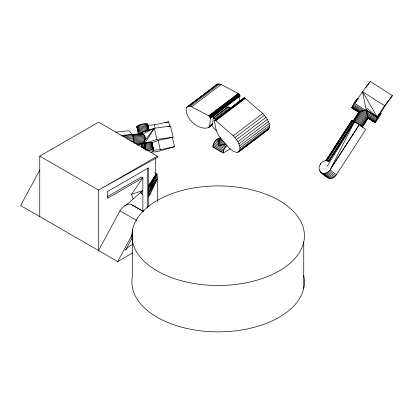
<?xml version="1.0" encoding="UTF-8"?>
<svg xmlns="http://www.w3.org/2000/svg" width="413" height="413" viewBox="0 0 413 413"><rect width="100%" height="100%" fill="white"/><g stroke="black" fill="none" stroke-linecap="round" stroke-linejoin="round"><path stroke-width="0.62" d="M133.92 142.552C134.37 138.04 132.243 133.766 128.99 130.73L115.661 132.201M226.267 143.982L220.96 145.144L219.814 145.82L218.828 145.252L218.875 140.575L220.305 137.426M39.762 216.598L39.762 156.119L98.573 190.073L98.573 250.546L119.966 210.795A12.726 7.346 -60 0 1 124.509 206.004L126.497 204.848L142.857 190.527L142.857 177.879L107.395 198.354L107.395 191.565L148.561 167.797L148.737 185.644C147.622 189.035 149.212 192.494 148.277 195.938L148.737 196.206L148.737 206.464M320.55 163.816C315.692 170.827 323.441 174.58 328.289 178.055C331.34 179.242 334.742 177.42 336.414 174.818L365.696 129.537L359.398 124.504L354.514 121.69L328.862 161.313L328.449 160.9C325.547 159.743 322.228 161.364 320.55 163.816L320.519 164.291L320.312 164.126M141.582 146.971L141.014 144.292L141.711 147.255M208.586 127.658L209.685 125.98L210.449 118.175L209.763 116.642L208.978 115.914L191.72 106.75C182.076 103.575 187.177 117.261 190.641 120.384C195.303 126.347 206.03 131.886 212.168 124.953M239.364 101.81L239.943 95.899L238.74 93.839L221.208 84.474L218.178 83.911L217.026 84.298L187.533 106.575M358.851 112.315L360.611 111.412L366.207 109.997L362.469 91.629L370.239 81.531L392.35 95.625L384.808 106.332L380.471 113.229L381.054 113.611L379.764 116.234L375.174 122.697L368.055 118.201L366.636 111.469L366.14 110.638L366.45 110.152L377.265 117.044L378.163 116.931C378.902 116.136 380.254 113.26 381.054 113.611M358.799 112.3L351.788 107.834C352.996 104.814 355.619 100.111 357.777 98.774M375.066 122.671L378.163 116.931L377.58 116.559L377.265 117.044L377.534 117.901L366.14 110.638M380.471 113.229C379.655 112.919 378.329 115.754 377.58 116.559L384.586 105.723L392.35 95.625M216.464 130.575L214.43 128.918L211.662 125.309L212.633 123.75L213.206 117.937L227.95 106.802L230.79 108.361M362.299 127.204L368.086 118.01L362.253 127.08L362.005 126.822L367.952 117.633M230.351 148.907L223.19 153.042L212.84 147.064C213.01 143.161 215.927 138.174 220.284 138.37M223.19 153.042C223.237 150.177 224.77 147.456 226.892 145.588L224.574 144.251M141.019 144.586C145.949 142.619 147.364 133.497 140.265 133.621L131.83 134.581M238.91 151.814C242.224 146.3 236.892 139.77 233.237 135.758L215.534 120.493L214.419 120.235L214.254 120.828L216.293 130.596L218.875 135.836L222.163 140.42L229.68 148.561L233.257 151.287L236.52 152.438L238.91 151.814L268.404 129.537C271.718 124.024 266.385 117.493 262.73 113.482L245.023 98.222L244.068 97.881L243.742 98.557M138.5 133.879L136.811 126.729C139.362 124.189 144.013 123.286 147.503 124.07L149.093 130.56M147.513 124.633L147.627 124.323L149.031 130.487M151.886 142.413L153.796 150.523L152.779 151.55L151.117 152.299M148.737 196.206L150.564 193.387L157.384 178.633L156.971 174.074L154.818 172.83M39.762 156.119L98.573 122.165L157.384 156.119L157.384 157.332L155.422 158.463L155.422 175.308L148.737 185.644L156.971 174.074L155.371 175.411L156.971 174.074L148.355 187.063L156.894 175.174L148.252 188.534L157.002 176.769L148.355 190.135L157.384 178.633L157.384 201.539M325.795 160.683L351.83 120.426L354.514 121.69L330.787 168.514L359.398 124.504L361.571 126.44M218.875 140.575L220.325 137.736M218.709 141.871L220.743 137.896M218.704 143.43L221.053 138.84M218.828 145.252L221.972 139.109M219.814 145.82L222.385 140.797M221.616 145.108L223.376 141.669M223.412 144.586L224.574 142.315M39.906 169.784L20.65 205.56L117.684 261.584L132.583 252.983M117.684 261.584L132.661 233.758M132.764 236.768L125.5 250.17L125.862 249.664A14.822 8.559 -60 0 1 132.774 244.403M148.355 193.661L157.384 178.633L148.277 195.938L150.564 193.387M327.318 166.093L354.514 121.69M328.944 161.184L353.998 121.391L328.449 160.9L326.012 160.512L326.435 160.848L328.449 160.9M148.737 185.644L155.422 175.308M148.675 192.097L157.384 178.633L148.675 191.787M354.886 102.099L355.464 102.47L362.469 91.629L384.586 105.723M325.816 160.9L352.026 120.431M326.435 160.848L352.465 120.596L354.731 121.954L361.778 111.056M358.804 112.186L327.266 160.559M359.093 111.985L353.038 121.303L352.465 120.596M353.502 121.319L359.708 111.727M354.039 121.577L360.611 111.412M355.547 122.429L363.151 110.669M364.7 110.235L356.46 122.976L357.421 123.58L367.183 108.485L377.265 117.044L362.469 91.629M358.396 124.21L366.636 111.469M320.968 172.433C324.029 174.637 328.299 172.722 330.111 169.784L359.398 124.504L361.566 126.455L367.766 116.864M359.336 124.84L366.94 113.085M367.25 114.546L360.203 125.438L361.566 126.455M360.957 125.986L367.529 115.821M355.464 102.47L356.682 100.71L356.099 100.338M133.265 198.921L131.411 194.337L142.857 177.879L141.391 177.032L107.034 196.867M365.928 87.654L370.239 81.531M219.2 139.579L220.114 138.685M358.025 99.068L357.219 99.998L356.636 99.631M216.185 85.119L217.026 84.298M334.349 148.231L333.549 148.938L351.83 120.426L352.196 120.901M139.011 134.06L140.265 133.621M186.691 107.395L208.555 90.881M209.572 90.111L215.674 85.506M188.689 106.182L218.178 83.911M190.104 106.244L219.597 83.968M191.72 106.75L221.208 84.474M208.715 115.774L238.208 93.498M208.978 115.914L238.471 93.637M209.246 116.11L238.74 93.839M209.515 116.358L239.003 94.081M209.763 116.642L239.256 94.365M209.99 116.951L239.478 94.675M210.176 117.271L239.669 95M210.32 117.591L239.808 95.32M210.413 117.896L239.901 95.625M210.449 118.175L239.943 95.899M210.429 118.407L239.922 96.131M213.206 117.937L213.64 118.056L228.389 106.921M213.64 118.056L214.817 118.645L229.566 107.504M214.306 120.379L244.068 97.881M214.775 120.142L244.269 97.871M215.777 119.429L230.015 108.676M231.032 107.907L236.623 103.684M237.64 102.914L243.742 98.304M215.008 120.198L244.501 97.922M215.777 119.677L216.794 118.908M219.091 117.194L220.108 116.425M222.39 114.685L224.419 113.152M231.032 108.154L232.049 107.39M237.64 103.162L239.168 102.011M215.266 120.317L244.759 98.041M215.534 120.493L245.023 98.222M215.803 120.725L245.291 98.449M209.685 125.98L212.633 123.75M208.648 127.214L211.699 124.907M209.277 126.982L212.23 124.757M233.237 135.758L262.73 113.482M234.945 137.575L264.439 115.304M236.504 139.594L265.998 117.318M237.842 141.726L267.335 119.45M238.9 143.874L268.393 121.598M239.633 145.949L269.126 123.673M240.01 147.859L269.503 125.583M240.015 149.516L269.503 127.24M239.643 150.853L269.131 128.582M237.857 152.351L243.448 148.122M244.465 147.358L252.095 141.597M253.112 140.828L258.703 136.605M260.231 135.454L265.822 131.226M351.788 107.834L352.139 107.685M124.509 206.004L126.497 204.848A12.726 7.346 -60 0 1 131.055 204.332L143.616 211.58M157.384 156.119L98.573 190.073L155.422 158.463M267.35 130.074L268.404 129.537M132.062 135.185L142.402 134.044L142.041 132.227L145.639 131.396L143.863 123.864M131.411 194.337L142.857 190.527M142.387 132.114L154.307 128.298L170.512 126.048L173.135 137.183L158.891 140.27L151.922 142.79L149.294 142.413L144.653 143.352L145.51 149.95M145.552 149.934L144.922 143.27L156.93 139.429L173.135 137.183M165.024 122.852L168.674 121.789L169.846 126.765M172.335 137.343L174.534 146.677L158.122 151.468L151.075 152.242M153.796 150.523L153.316 150.074L151.989 149.909L147.797 150.497L146.026 142.965M168.034 126.584L170.512 126.048M148.68 129.656L147.653 125.304L154.436 124.85L168.674 121.789M153.073 148.324L153.512 150.187L160.301 149.738L174.534 146.677M121.076 135.552L131.923 134.354M132.15 134.731L141.241 133.724M121.376 135.965L133.27 134.695M135.82 134.416L137.095 134.271M123.275 136.811L143.523 134.581M133.017 136.584L144.447 135.325M125.619 137.797L133.239 136.956M133.373 137.539L145.108 136.244M127.23 138.995L133.6 138.288M133.667 138.608L145.469 137.307M129.377 140.203L145.515 138.458M133.327 140.962L145.247 139.651M131.432 141.427L133.951 141.148M133.301 142.082L144.679 140.828L154.307 128.298L156.93 139.429M133.802 143.053L143.889 141.943M135.474 143.755L143.074 142.919M136.879 144.313L142.356 143.709M137.312 144.767L141.773 144.271M139.816 144.581L141.029 144.447M137.508 145.015L141.349 144.591M326.012 160.512L328.862 161.313M136.811 126.729L137.292 127.178M218.498 138.484L219.546 139.088M217.522 138.928L219.122 139.857M216.541 139.615L218.859 140.952M215.607 140.503L218.776 142.335M222.788 144.653L225.957 146.481M214.755 141.566L218.9 143.956M220.96 145.144L225.106 147.539M214.027 142.748L224.373 148.721M213.449 143.998L223.8 149.976M213.046 145.268L223.397 151.241M212.84 146.496L223.19 152.474M119.966 210.795L136.894 220.573M131.055 204.332L143.75 211.688M357.684 98.521L358.376 98.919M380.378 112.986L381.07 113.379M380.141 113.162L380.724 113.534M357.09 99.074L357.673 99.445M379.784 113.539L380.368 113.911M379.33 114.091L379.914 114.463M378.793 114.804L379.377 115.175M355.51 101.175L356.089 101.546M378.205 115.64L378.783 116.007M354.256 103.069L365.655 110.333M353.652 104.045L363.936 110.596M366.646 112.326L376.93 118.877M367.012 113.854L376.372 119.816M353.1 104.985L362.459 110.947M352.614 105.847L361.179 111.298M367.333 115.222L375.892 120.679M352.232 106.59L360.136 111.624M367.606 116.383L375.51 121.422M351.959 107.184L359.372 111.908M367.823 117.292L375.236 122.021M353.198 108.356L354.256 109.032M370.647 119.481L371.71 120.152M372.769 120.828L374.354 121.84M351.809 107.607L358.918 112.14M367.973 117.906L375.087 122.439M351.902 107.86L358.505 112.068M368.066 118.164L375.174 122.697M366.45 110.152L377.534 117.901M214.817 118.645L216.04 119.496M330.111 169.784L336.414 174.818M329.223 170.93L335.526 175.964M328.159 171.901L334.463 176.934M326.972 172.655L333.27 177.688M325.702 173.161L332 178.194M324.411 173.398L330.71 178.431M323.157 173.352L329.455 178.385M319.512 170.569L320.478 171.343M321.99 173.021L328.289 178.055M320.127 171.601L327.266 177.466M140.301 192.763L142.857 194.807L142.857 211.874M153.512 150.187L153.682 150.828L151.85 142.815M154.436 124.85L155.169 127.963M158.102 140.405L160.301 149.738M147.503 124.07L148.979 130.343M151.896 142.733L153.672 150.265M151.757 142.722L152.779 147.08M147.147 123.874L148.623 130.152M151.545 142.542L153.316 150.074M146.579 123.755L148.055 130.033M150.972 142.418L152.748 149.95M145.815 123.714L147.441 130.616M150.213 142.377L151.989 149.909M144.901 123.75L146.672 131.282M149.294 142.413L151.07 149.945M148.262 142.526L150.038 150.058M142.759 124.05L144.535 131.582M147.157 142.717L148.928 150.244M141.628 124.303L143.404 131.835M140.523 124.607L142.299 132.139M144.922 143.27L146.548 150.177M139.496 124.953L141.587 133.843M143.569 142.258L145.386 149.965M138.582 125.32L140.549 133.662M142.79 143.177L144.194 149.134M137.828 125.702L139.713 133.704M142.118 143.9L143.13 148.205M137.271 126.073L139.129 133.957M141.582 144.385L142.299 147.415M136.925 126.419L138.665 133.807M141.215 144.617L141.793 147.08M136.935 126.987L138.613 134.096M142.041 132.227L142.475 134.096L154.307 128.298L144.653 143.352L144.22 141.473L145.484 149.94M142.857 194.807L142.371 190.806M303.746 241.972A86.265 49.803 0 0 1 165.985 275.368A86.265 49.803 0 0 1 184.766 189.789A86.265 49.803 0 0 1 303.746 241.972L303.746 288.315M147.271 168.339L147.271 208.162M141.391 191.111L141.391 193.666M132.588 229.447L132.588 275.796A86.265 49.803 0 0 0 218.585 331.861A86.265 49.803 0 0 0 303.638 275.316"/></g></svg>
